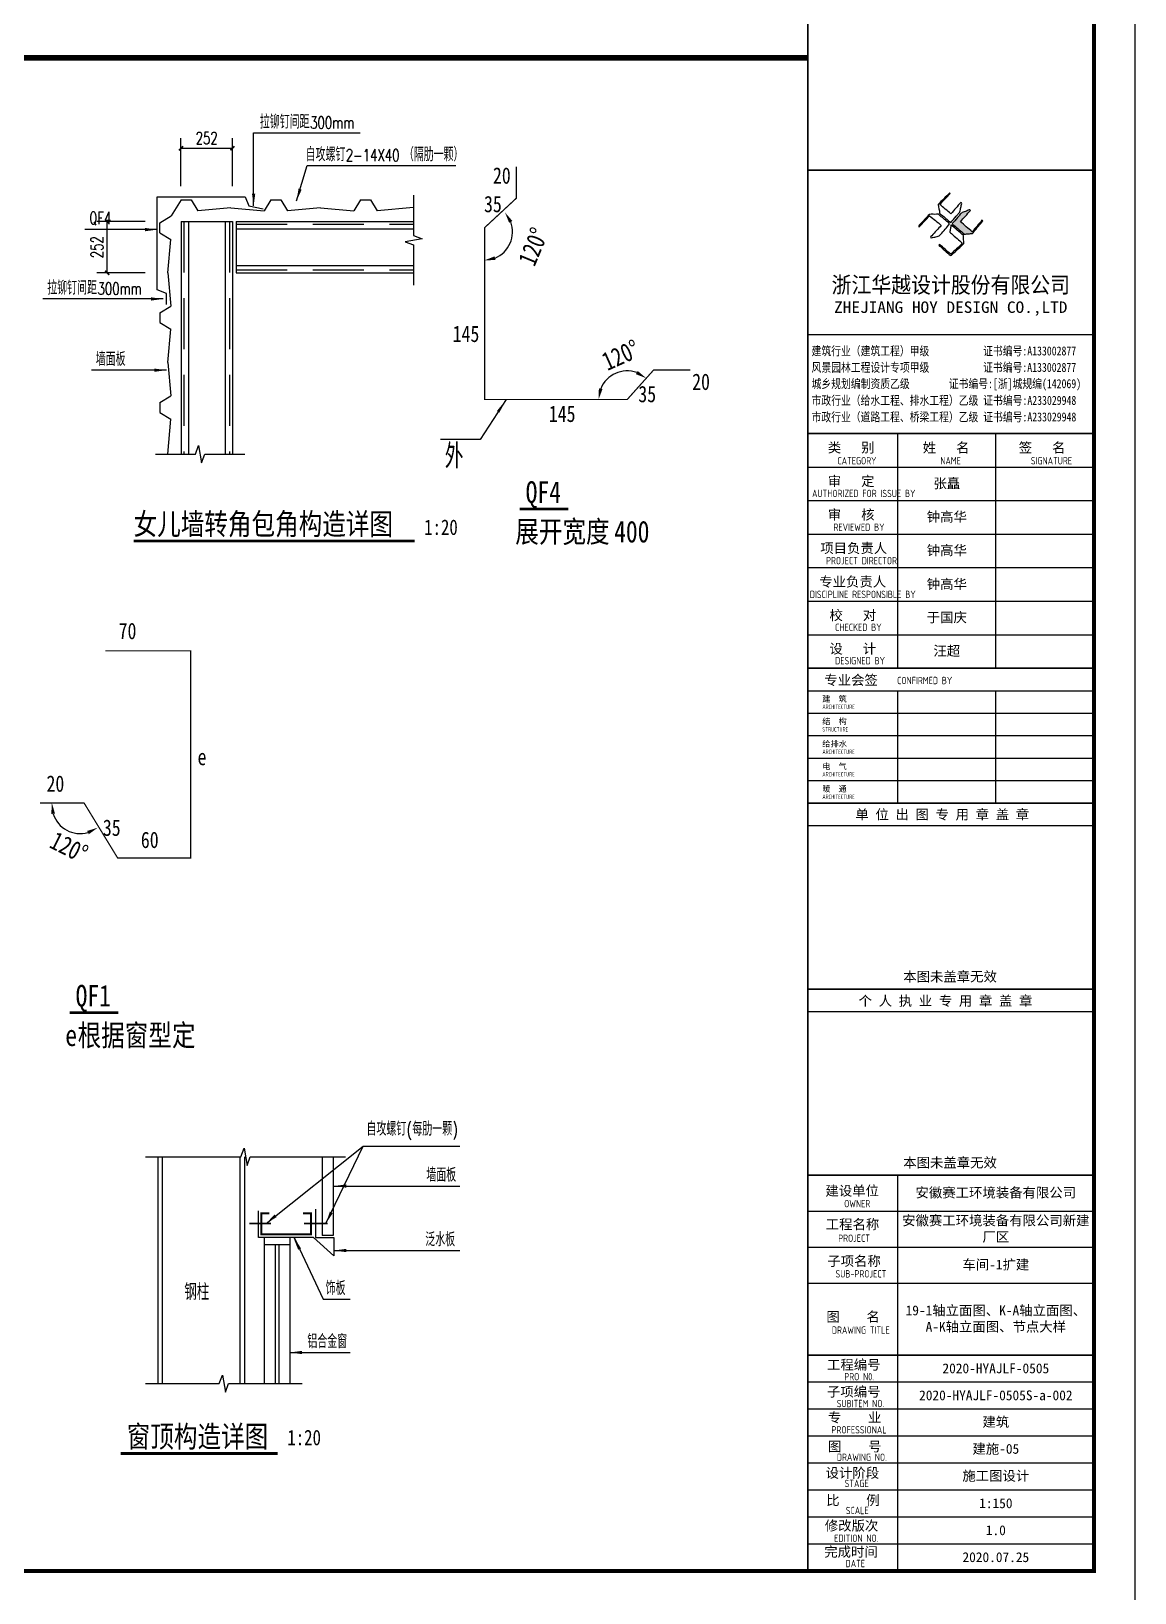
# Model space of a CAD drawing. Extents: x 1900113 to 2270874, y 17288394 to 17931430.
# Drawn here: x 2230367 to 2270874, y 17433420 to 17490709 of the extents above; entities that cross this region are included whole.
import ezdxf
from ezdxf.enums import TextEntityAlignment as Align

# ---------------------------------------------------------------- set-up
doc = ezdxf.new("R2010")
doc.units = 0
doc.header["$LTSCALE"] = 1000
doc.header["$MEASUREMENT"] = 0
doc.linetypes.add('DASH', pattern=[0.35, 0.25, -0.1])
doc.linetypes.add('HIDDEN', pattern=[0.375, 0.25, -0.125])
doc.layers.get('Defpoints').update_dxf_attribs({"color": 250})
for name, color, linetype in [('PUB_DIM', 161, 'Continuous'), ('PUB_TEXT', 7, 'Continuous'), ('PUB_TITLE', 4, 'Continuous'), ('PUB_WALL', 9, 'Continuous'), ('TK', 4, 'Continuous'), ('WINDOW', 140, 'Continuous'), ('图层1', 8, 'Continuous'), ('梁柱', 3, 'Continuous')]:
    doc.layers.add(name, color=color, linetype=linetype)
doc.styles.add('-宋体', font='', dxfattribs={"width": 0.8})
doc.styles.add('_TCH_DIM', font='SIMPLEX', dxfattribs={"bigfont": 'GBCBIG'})
doc.styles.add('_TCH_DIM_T3', font='SIMPLEX', dxfattribs={"width": 0.705882, "bigfont": 'GBCBIG'})
doc.styles.add('HT', font='simhei.ttf', dxfattribs={"width": 0.7})
doc.styles.add('TESD', font='tssdeng.shx', dxfattribs={"width": 0.8, "bigfont": '_hztxt.shx'})
doc.styles.add('TSSD_REIN', font='tssdeng.shx', dxfattribs={"width": 0.7, "bigfont": 'tssdchn.shx'})
doc.styles.add('图签宋体', font='', dxfattribs={"height": 300})
doc.styles.add('图签黑体', font='simhei.ttf', dxfattribs={"height": 550})
doc.styles.add('宋体', font='', dxfattribs={"width": 0.8})
doc.styles.get('-宋体').set_extended_font_data('SimSun')
doc.styles.get('图签宋体').set_extended_font_data('NSimSun')
doc.styles.get('宋体').set_extended_font_data('SimSun')
doc.dimstyles.new('_TCH_ARCH&&20', dxfattribs={"dimtxt": 59.5, "dimasz": 20, "dimexe": 50, "dimexo": 60, "dimgap": 20, "dimtad": 1, "dimdec": 0, "dimzin": 0, "dimdsep": 46, "dimtxsty": '_TCH_DIM_T3', "dimblk": 'ARCHTICK', "dimcen": 0.09, "dimclrt": 7, "dimazin": 2, "dimtfac": 1, "dimtdec": 0, "dimtix": 1, "dimtmove": 2, "dimatfit": 3, "dimfxl": 0, "dimtolj": 1, "dimtzin": 0, "dimarcsym": 0})

# ---------------------------------------------------------------- blocks, each defined once
blk = doc.blocks.new('A$C382E72A3')
at = {"color": 0, "linetype": 'ByBlock'}
blk.add_arc((-4, 263), 389, 339.6904, 67.1147, dxfattribs=at)
for points in [[(142, 597), (152, 646), (0, 652)], [(382, 115), (339, 141), (282, 0)]]:
    blk.add_solid(points, dxfattribs=at)
blk = doc.blocks.new('A$C5D7C7B29')
at = {"layer": 'PUB_DIM', "const_width": 70}
blk.add_lwpolyline([(15045, 949), (16239, 949)], dxfattribs=at)
at = {"layer": 'PUB_TEXT', "const_width": 30}
blk.add_lwpolyline([(15924, 9797), (18010, 9797), (18010, 4733), (16222, 4733), (15403, 6074), (14322, 6074)], dxfattribs=at)
at = {"layer": '图层1', "xscale": 1.799999999943085, "yscale": 1.799999999988357, "zscale": 1.8, "rotation": 218.196763623979}
blk.add_blockref('A$C382E72A3', (15012, 6395), dxfattribs=at)
at = {"color": 0, "linetype": 'ByBlock', "insert": (15033, 4993), "char_height": 450, "attachment_point": 5, "rotation": 333.461, "style": '-宋体'}
blk.add_mtext('\\A1;120°', dxfattribs=at)
at = {"layer": 'PUB_TEXT', "width": 0.8}
for s, height, style, p in [('70', 400, '-宋体', (16247, 10084)), ('e', 400, '-宋体', (18178, 7002)), ('20', 400, '-宋体', (14482, 6350)), ('35', 400, '-宋体', (15861, 5272)), ('60', 400, '-宋体', (16791, 4975)), ('QF1', 528.7, '宋体', (15195, 1099)), ('e', 529, '宋体', (14941, 131)), ('根据窗型定', 528.7, '宋体', (15243, 131))]:
    blk.add_text(s, height=height, dxfattribs=dict(at, style=style)).set_placement(p)
blk = doc.blocks.new('444')
for p, q in [((1866578.7, 18357961.8), (1866578.7, 18357576.5)), ((1866632.7, 18357961.8), (1866632.7, 18357576.5)), ((1866459, 18357521.7), (1866442.1, 18357564.7)), ((1866632.7, 18357576.5), (1866578.7, 18357576.5))]:
    blk.add_line(p, q)
at = {"color": 8, "const_width": 8}
for points in [[(1866327.3, 18357635.9), (1866221.7, 18357635.9)], [(1866604.6, 18357635.9), (1866489.1, 18357635.9)]]:
    blk.add_lwpolyline(points, dxfattribs=at)
at = {"color": 2}
blk.add_lwpolyline([(1866546, 18357705.5), (1866546, 18357567.7), (1866636, 18357567.7), (1866636, 18357477.7), (1866535.2, 18357567.7), (1866266.9, 18357567.7), (1866266.9, 18357697.7)], dxfattribs=at)
at = {"layer": 'PUB_DIM'}
for p, q in [((1866303.3, 18357635.9), (1866779.5, 18358013.2)), ((1866596.5, 18357635.9), (1866779.5, 18358013.2)), ((1866779.5, 18358013.2), (1867251.3, 18358013.2)), ((1866636, 18357818.9), (1866756, 18357818.9)), ((1866756, 18357818.9), (1867251.3, 18357818.9)), ((1866442.1, 18357564.7), (1866582.5, 18357265.2)), ((1866636, 18357503.5), (1866756, 18357503.5)), ((1866756, 18357503.5), (1867251.3, 18357503.5)), ((1866582.5, 18357265.2), (1866714.4, 18357265.2)), ((1866419.5, 18357004.6), (1866597.1, 18357004.6)), ((1866597.1, 18357004.6), (1866714.4, 18357004.6))]:
    blk.add_line(p, q, dxfattribs=at)
for points in [[(1865714.1, 18357961.8), (1866180.9, 18357961.8), (1866196.2, 18358003.8), (1866211, 18357919.8), (1866225.9, 18357961.8), (1866692.7, 18357961.8)], [(1865714.1, 18356852.2), (1866074.3, 18356852.2), (1866089.6, 18356894.2), (1866104.4, 18356810.2), (1866119.3, 18356852.2), (1866479.5, 18356852.2)]]:
    blk.add_lwpolyline(points, dxfattribs=at)
for points in [[(1866636, 18357818.9, 0, 16, 0), (1866696, 18357818.9, 0, 0, 0)], [(1866303.3, 18357635.9, 0, 16, 0), (1866350.4, 18357673.1, 0, 0, 0)], [(1866596.5, 18357635.9, 0, 16, 0), (1866622.7, 18357689.9, 0, 0, 0)], [(1866442.1, 18357564.7, 0, 16, 0), (1866467.6, 18357510.4, 0, 0, 0)], [(1866636, 18357503.5, 0, 16, 0), (1866696, 18357503.5, 0, 0, 0)], [(1866419.5, 18357004.6, 0, 16, 0), (1866479.5, 18357004.6, 0, 0, 0)]]:
    blk.add_lwpolyline(points, format="xyseb", dxfattribs=at)
at = {"layer": 'PUB_DIM', "const_width": 14}
blk.add_lwpolyline([(1865592.1, 18356510.9), (1866361.1, 18356510.9)], dxfattribs=at)
at = {"layer": 'WINDOW'}
for p, q in [((1866293.5, 18357567.7), (1866293.5, 18356852.2)), ((1866419.5, 18357567.7), (1866419.5, 18356852.2)), ((1866419.5, 18357531.7), (1866293.5, 18357531.7)), ((1866347.5, 18357531.7), (1866347.5, 18356852.2)), ((1866365.5, 18357531.7), (1866365.5, 18356852.2))]:
    blk.add_line(p, q, dxfattribs=at)
at = {"layer": 'WINDOW', "const_width": 10}
blk.add_lwpolyline([(1866484.2, 18357685.5), (1866523.5, 18357685.5), (1866523.5, 18357583.3), (1866280.1, 18357583.3), (1866280.1, 18357685.5), (1866319.4, 18357685.5)], dxfattribs=at)
at = {"layer": '梁柱'}
for p, q in [((1865774.1, 18357961.8), (1865774.1, 18356852.2)), ((1865795.7, 18357961.8), (1865795.7, 18356852.2)), ((1866175.7, 18357961.8), (1866175.7, 18356852.2)), ((1866197.3, 18357961.8), (1866197.3, 18356852.2))]:
    blk.add_line(p, q, dxfattribs=at)
at = {"layer": 'PUB_TEXT', "style": '_TCH_DIM'}
for s, p in [('自攻螺钉', (1866795.1, 18358065.4)), ('每肋一颗', (1867019.7, 18358065.4)), ('墙面板', (1867088.1, 18357839.9)), ('泛水板', (1867082.9, 18357524.5)), ('饰板', (1866595.1, 18357286.2)), ('铝合金窗', (1866505.7, 18357025.6))]:
    blk.add_text(s, height=67.52, dxfattribs=at).set_placement(p)
at = {"layer": 'PUB_TEXT'}
for s, height, style, width, p in [('(', 59.5, '_TCH_DIM', 0.705882, (1866991.7, 18358065.4)), (')', 59.5, '_TCH_DIM', 0.705882, (1867216.3, 18358065.4)), ('钢柱', 80, 'TESD', 0.8, (1865903.8, 18357260.9)), ('窗顶构造详图', 105.74, '宋体', 0.8, (1865621.7, 18356540.9)), ('1:20', 75.53, '宋体', 0.8, (1866407.8, 18356550.9))]:
    blk.add_text(s, height=height, dxfattribs=dict(at, style=style, width=width)).set_placement(p)
blk = doc.blocks.new('_ARROW')
blk.add_solid([(0, 0), (-1, 0.1), (-1, -0.1)])
blk = doc.blocks.new('_ArchTick')
at = {"color": 0, "linetype": 'ByBlock', "const_width": 0.4}
blk.add_lwpolyline([(-0.5, -0.5), (0.5, 0.5)], dxfattribs=at)
blk = doc.blocks.new('*D634')
at = {"layer": 'Defpoints', "color": 0}
for p in [(1959364.5, 18606336.6), (1959610, 18606336.6), (1959610, 18606084.6)]:
    blk.add_point(p, dxfattribs=at)
at = {"layer": 'PUB_DIM', "color": 0, "lineweight": -2}
for p, q in [((1959550, 18606336.6), (1959314.5, 18606336.6)), ((1959364.5, 18606084.6), (1959364.5, 18606336.6)), ((1959550, 18606084.6), (1959314.5, 18606084.6))]:
    blk.add_line(p, q, dxfattribs=at)
at = {"layer": 'PUB_DIM', "color": 0, "lineweight": -2, "xscale": 20, "yscale": 20, "zscale": 20}
for p, rotation in [((1959364.5, 18606336.6), 90), ((1959364.5, 18606084.6), 270)]:
    blk.add_blockref('_ArchTick', p, dxfattribs=dict(at, rotation=rotation))
at = {"layer": 'PUB_DIM', "color": 7, "insert": (1959314.8, 18606210.6), "char_height": 59.5, "attachment_point": 5, "rotation": 90, "style": '_TCH_DIM_T3'}
blk.add_mtext('\\A1;252', dxfattribs=at)
blk = doc.blocks.new('*D635')
at = {"layer": 'Defpoints', "color": 0}
for p in [(1959977.8, 18606694.3), (1959725.8, 18606448.8), (1959977.8, 18606448.8)]:
    blk.add_point(p, dxfattribs=at)
at = {"layer": 'PUB_DIM', "color": 0, "lineweight": -2}
for p, q in [((1959725.8, 18606508.8), (1959725.8, 18606744.3)), ((1959977.8, 18606508.8), (1959977.8, 18606744.3)), ((1959725.8, 18606694.3), (1959977.8, 18606694.3))]:
    blk.add_line(p, q, dxfattribs=at)
at = {"layer": 'PUB_DIM', "color": 0, "lineweight": -2, "xscale": 20, "yscale": 20, "zscale": 20, "rotation": 180}
blk.add_blockref('_ArchTick', (1959725.8, 18606694.3), dxfattribs=at)
at = {"layer": 'PUB_DIM', "color": 0, "lineweight": -2, "xscale": 20, "yscale": 20, "zscale": 20}
blk.add_blockref('_ArchTick', (1959977.8, 18606694.3), dxfattribs=at)
at = {"layer": 'PUB_DIM', "color": 7, "insert": (1959851.8, 18606744), "char_height": 59.5, "attachment_point": 5, "style": '_TCH_DIM_T3'}
blk.add_mtext('\\A1;252', dxfattribs=at)
blk = doc.blocks.new('A$C053D6479')
at = {"layer": 'PUB_TITLE'}
h = blk.add_hatch(color=256, dxfattribs=at)
h.dxf.hatch_style = 1
edge = h.paths.add_edge_path()
edge.add_spline(control_points=[(1026, 827), (1105, 920), (1188, 1008), (1266, 1102)], knot_values=[13, 13, 13, 13, 14, 14, 14, 14], degree=3, periodic=0)
edge.add_spline(control_points=[(1266, 1102), (1258, 1111), (1249, 1119), (1239, 1116)], knot_values=[12, 12, 12, 12, 13, 13, 13, 13], degree=3, periodic=0)
edge.add_spline(control_points=[(1239, 1116), (1210, 1107), (1179, 1092), (1144, 1077)], knot_values=[11, 11, 11, 11, 12, 12, 12, 12], degree=3, periodic=0)
edge.add_spline(control_points=[(1144, 1077), (1109, 1063), (1069, 1053), (1047, 1038)], knot_values=[10, 10, 10, 10, 11, 11, 11, 11], degree=3, periodic=0)
edge.add_spline(control_points=[(1047, 1038), (1028, 1026), (1007, 992), (991, 972)], knot_values=[9, 9, 9, 9, 10, 10, 10, 10], degree=3, periodic=0)
edge.add_spline(control_points=[(991, 972), (942, 913), (899, 868), (849, 810)], knot_values=[8, 8, 8, 8, 9, 9, 9, 9], degree=3, periodic=0)
edge.add_spline(control_points=[(849, 810), (842, 801), (822, 776), (822, 775)], knot_values=[7, 7, 7, 7, 8, 8, 8, 8], degree=3, periodic=0)
edge.add_spline(control_points=[(822, 775), (823, 771), (848, 752), (859, 744)], knot_values=[6, 6, 6, 6, 7, 7, 7, 7], degree=3, periodic=0)
edge.add_spline(control_points=[(859, 744), (949, 670), (1035, 592), (1122, 521)], knot_values=[5, 5, 5, 5, 6, 6, 6, 6], degree=3, periodic=0)
edge.add_spline(control_points=[(1122, 521), (1153, 527), (1185, 530), (1217, 533)], knot_values=[4, 4, 4, 4, 5, 5, 5, 5], degree=3, periodic=0)
edge.add_spline(control_points=[(1217, 533), (1246, 535), (1293, 532), (1316, 542)], knot_values=[3, 3, 3, 3, 4, 4, 4, 4], degree=3, periodic=0)
edge.add_spline(control_points=[(1316, 542), (1327, 547), (1338, 565), (1349, 579)], knot_values=[2, 2, 2, 2, 3, 3, 3, 3], degree=3, periodic=0)
edge.add_spline(control_points=[(1349, 579), (1423, 670), (1507, 759), (1572, 848)], knot_values=[1, 1, 1, 1, 2, 2, 2, 2], degree=3, periodic=0)
edge.add_spline(control_points=[(1572, 848), (1564, 852), (1561, 861), (1551, 862)], knot_values=[0, 0, 0, 0, 1, 1, 1, 1], degree=3, periodic=0)
edge.add_spline(control_points=[(1551, 862), (1469, 769), (1393, 671), (1310, 579)], knot_values=[15, 15, 15, 15, 16, 16, 16, 16], degree=3, periodic=0)
edge.add_spline(control_points=[(1310, 579), (1216, 662), (1118, 742), (1026, 827)], knot_values=[14, 14, 14, 14, 15, 15, 15, 15], degree=3, periodic=0)
at = {"layer": 'TK'}
for points, knots in [([(1031, 1298), (1066, 1286), (1054, 1262), (1045, 1224), (1036, 1188), (1031, 1158), (1024, 1121), (1020, 1104), (1017, 1085), (1012, 1071), (1004, 1052), (976, 1026), (956, 1003), (906, 946), (866, 899), (814, 839), (806, 829), (789, 806), (787, 806), (777, 804), (728, 856), (719, 864), (651, 922), (580, 978), (514, 1036), (509, 1106), (488, 1176), (479, 1247), (570, 1343), (663, 1436), (758, 1526), (764, 1523), (768, 1518), (774, 1515), (693, 1422), (599, 1343), (520, 1249), (607, 1171), (698, 1096), (789, 1021), (874, 1109), (950, 1206), (1031, 1298)], [0, 0, 0, 0, 1, 1, 1, 2, 2, 2, 3, 3, 3, 4, 4, 4, 5, 5, 5, 6, 6, 6, 7, 7, 7, 8, 8, 8, 9, 9, 9, 10, 10, 10, 11, 11, 11, 12, 12, 12, 13, 13, 13, 14, 14, 14, 14]), ([(555, 949), (624, 891), (699, 833), (760, 773), (689, 691), (614, 604), (539, 517), (529, 505), (516, 487), (506, 482), (492, 475), (469, 472), (452, 467), (416, 456), (383, 448), (342, 438), (323, 433), (297, 422), (293, 440), (291, 452), (313, 470), (322, 480), (400, 566), (477, 652), (553, 736), (460, 815), (366, 894), (270, 970), (183, 883), (101, 791), (16, 703), (-18, 714), (9, 735), (28, 755), (103, 838), (192, 930), (266, 1005), (319, 1009), (387, 1005), (442, 1007), (456, 1008), (472, 1011), (485, 1007), (507, 1000), (534, 967), (555, 949)], [0, 0, 0, 0, 1, 1, 1, 2, 2, 2, 3, 3, 3, 4, 4, 4, 5, 5, 5, 6, 6, 6, 7, 7, 7, 8, 8, 8, 9, 9, 9, 10, 10, 10, 11, 11, 11, 12, 12, 12, 13, 13, 13, 14, 14, 14, 15, 15, 15, 15]), ([(1551, 862), (1561, 861), (1564, 852), (1572, 848), (1507, 759), (1423, 670), (1349, 579), (1338, 565), (1327, 547), (1316, 542), (1293, 532), (1246, 535), (1217, 533), (1185, 530), (1153, 527), (1122, 521), (1035, 592), (949, 670), (859, 744), (848, 752), (823, 771), (822, 775), (822, 776), (842, 801), (849, 810), (899, 868), (942, 913), (991, 972), (1007, 992), (1028, 1026), (1047, 1038), (1069, 1053), (1109, 1063), (1144, 1077), (1179, 1092), (1210, 1107), (1239, 1116), (1249, 1119), (1258, 1111), (1266, 1102), (1188, 1008), (1105, 920), (1026, 827), (1118, 742), (1216, 662), (1310, 579), (1393, 671), (1469, 769), (1551, 862)], [0, 0, 0, 0, 1, 1, 1, 2, 2, 2, 3, 3, 3, 4, 4, 4, 5, 5, 5, 6, 6, 6, 7, 7, 7, 8, 8, 8, 9, 9, 9, 10, 10, 10, 11, 11, 11, 12, 12, 12, 13, 13, 13, 14, 14, 14, 15, 15, 15, 16, 16, 16, 16]), ([(1097, 490), (1100, 425), (1106, 361), (1107, 294), (1018, 207), (925, 121), (830, 33), (818, 21), (800, 0), (787, 0), (768, -1), (725, 49), (712, 60), (662, 103), (616, 143), (568, 186), (545, 207), (518, 224), (499, 250), (501, 259), (511, 261), (516, 267), (609, 192), (696, 111), (785, 33), (883, 118), (977, 208), (1070, 298), (992, 373), (892, 456), (803, 534), (791, 544), (768, 561), (766, 569), (761, 588), (776, 634), (780, 655), (785, 690), (788, 721), (795, 746), (897, 661), (998, 576), (1097, 490)], [0, 0, 0, 0, 1, 1, 1, 2, 2, 2, 3, 3, 3, 4, 4, 4, 5, 5, 5, 6, 6, 6, 7, 7, 7, 8, 8, 8, 9, 9, 9, 10, 10, 10, 11, 11, 11, 12, 12, 12, 13, 13, 13, 14, 14, 14, 14])]:
    blk.add_open_spline(points, degree=3, knots=knots, dxfattribs=at)
blk = doc.blocks.new('GeYuanFrame_10587063', base_point=(20.09, 4.53))
at = {"layer": 'PUB_TITLE'}
for points in [[(1013.09, 235.33), (1013.09, 292.73)], [(1037.09, 235.33), (1037.09, 292.73)], [(1013.09, 202.33), (1013.09, 229.83)], [(1037.09, 202.33), (1037.09, 229.83)], [(1013.09, 14.53), (1013.09, 111.33)]]:
    blk.add_lwpolyline(points, dxfattribs=at)
at = {"layer": 'TK'}
for p, q in [((991.09, 316.93), (1061.09, 316.93)), ((991.09, 284.53), (1061.09, 284.53)), ((991.09, 276.33), (1061.09, 276.33)), ((991.09, 268.13), (1061.09, 268.13)), ((991.09, 259.93), (1061.09, 259.93)), ((991.09, 251.73), (1061.09, 251.73)), ((991.09, 243.53), (1061.09, 243.53)), ((991.09, 235.33), (1061.09, 235.33)), ((991.09, 235.33), (1061.09, 235.33)), ((991.09, 102.53), (1061.09, 102.53)), ((991.09, 93.73), (1061.09, 93.73)), ((991.09, 84.93), (1013.09, 84.93)), ((991.09, 84.93), (1061.09, 84.93)), ((991.09, 67.37), (1061.09, 67.37)), ((991.09, 67.33), (1061.09, 67.33)), ((991.09, 60.77), (1061.09, 60.77)), ((991.09, 54.17), (1061.09, 54.17)), ((991.09, 47.57), (1061.09, 47.57)), ((991.09, 40.97), (1061.09, 40.97)), ((991.09, 34.37), (1061.09, 34.37)), ((991.09, 27.77), (1061.09, 27.77)), ((991.09, 21.17), (1061.09, 21.17)), ((991.09, 14.53), (1061.09, 14.53))]:
    blk.add_line(p, q, dxfattribs=at)
blk.add_lwpolyline([(20.09, 4.53), (20.09, 598.53), (1071.09, 598.53), (1071.09, 4.53)], close=True, dxfattribs=at)
at = {"layer": 'TK', "const_width": 1}
blk.add_lwpolyline([(45.09, 588.53), (1061.09, 588.53), (1061.09, 14.53), (45.09, 14.53)], close=True, dxfattribs=at)
at = {"layer": 'TK'}
for points, const_width in [([(991.09, 588.53), (991.09, 14.53)], 0.4), ([(991.09, 357.14), (1061.09, 357.14)], 0.35), ([(991.09, 292.73), (1061.09, 292.73)], 0.35), ([(991.09, 292.73), (1061.09, 292.73)], 0.35), ([(991.09, 235.33), (1061.09, 235.33)], 0.35), ([(991.09, 202.33), (1061.09, 202.33)], 0.35), ([(991.09, 156.83), (1061.09, 156.83)], 0.35), ([(991.09, 111.33), (1061.09, 111.33)], 0.35), ([(991.09, 67.37), (1061.09, 67.37)], 0.35)]:
    blk.add_lwpolyline(points, dxfattribs=dict(at, const_width=const_width))
for points in [[(991.09, 292.73), (1061.09, 292.73)], [(991.09, 235.33), (1061.09, 235.33)], [(991.09, 229.83), (1061.09, 229.83)], [(991.09, 224.33), (1061.09, 224.33)], [(991.09, 218.83), (1061.09, 218.83)], [(991.09, 213.33), (1061.09, 213.33)], [(991.09, 207.83), (1061.09, 207.83)], [(991.09, 202.33), (1061.09, 202.33)], [(991.09, 196.83), (1061.09, 196.83)], [(991.09, 151.33), (1061.09, 151.33)]]:
    blk.add_lwpolyline(points, dxfattribs=at)
at = {"layer": 'PUB_TITLE', "xscale": 0.01000000000021828, "yscale": 0.01000000000021828, "zscale": 0.01}
blk.add_blockref('A$C053D6479', (1018.19, 336.27), dxfattribs=at)
at = {"layer": 'TK'}
for s, height, style, width, p in [('浙江华越设计股份有限公司', 3.96, 'HT', 0.9, (1026.07, 329.16)), ('ZHEJIANG HOY DESIGN CO.,LTD', 2.8, '图签黑体', 1.11, (1026.06, 323.29))]:
    blk.add_text(s, height=height, dxfattribs=dict(at, style=style, width=width)).set_placement(p, align=Align.MIDDLE)
for s, height, style, width, p in [('建筑行业（建筑工程）甲级           证书编号:A133002877', 2.2, '-宋体', 0.8, (992, 311.83)), ('风景园林工程设计专项甲级           证书编号:A133002877', 2.2, '-宋体', 0.8, (992, 307.81)), ('城乡规划编制资质乙级        证书编号:[浙]城规编(142069)', 2.2, '-宋体', 0.8, (992, 303.82)), ('市政行业（给水工程、排水工程）乙级 证书编号:A233029948', 2.2, '-宋体', 0.8, (992, 299.74)), ('市政行业（道路工程、桥梁工程）乙级 证书编号:A233029948', 2.2, '-宋体', 0.8, (992, 295.69)), ('CATEGORY', 1.8, 'TSSD_REIN', 0.7, (998.32, 285.17)), ('NAME', 1.8, 'TSSD_REIN', 0.7, (1023.51, 285.17)), ('SIGNATURE', 1.8, 'TSSD_REIN', 0.7, (1045.66, 285.17)), ('AUTHORIZED FOR ISSUE BY', 1.8, 'TSSD_REIN', 0.7, (992.12, 277.17)), ('REVIEWED BY', 1.8, 'TSSD_REIN', 0.7, (997.36, 268.91)), ('PROJECT DIRECTOR', 1.8, 'TSSD_REIN', 0.7, (995.55, 260.74)), ('DISCIPLINE RESPONSIBLE BY', 1.8, 'TSSD_REIN', 0.7, (991.57, 252.48)), ('CHECKED BY', 1.8, 'TSSD_REIN', 0.7, (997.75, 244.44)), ('DESIGNED BY', 1.8, 'TSSD_REIN', 0.7, (997.76, 236.27)), ('CONFIRMED BY', 1.8, 'TSSD_REIN', 0.7, (1012.94, 231.42)), ('ARCHITECTURE', 1.08, 'TSSD_REIN', 0.7, (994.65, 225.34)), ('STRUCTURE', 1.08, 'TSSD_REIN', 0.7, (994.65, 219.84)), ('ARCHITECTURE', 1.08, 'TSSD_REIN', 0.7, (994.65, 214.34)), ('ARCHITECTURE', 1.08, 'TSSD_REIN', 0.7, (994.65, 208.84)), ('ARCHITECTURE', 1.08, 'TSSD_REIN', 0.7, (994.65, 203.34)), ('OWNER', 1.8, 'TSSD_REIN', 0.7, (999.98, 103.48)), ('PROJECT', 1.8, 'TSSD_REIN', 0.7, (998.52, 95.02)), ('SUB-PROJECT', 1.8, 'TSSD_REIN', 0.7, (997.86, 86.3)), ('DRAWING TITLE', 1.8, 'TSSD_REIN', 0.7, (996.97, 72.53)), ('PRO N0.', 1.8, 'TSSD_REIN', 0.7, (1000.01, 61.15)), ('SUBITEM NO.', 1.8, 'TSSD_REIN', 0.7, (998.15, 54.58)), ('PROFESSIONAL', 1.8, 'TSSD_REIN', 0.8, (996.88, 48.15)), ('DRAWING NO.', 1.8, 'TSSD_REIN', 0.7, (998.19, 41.45)), ('STAGE', 1.8, 'TSSD_REIN', 0.7, (1000.09, 35.03)), ('SCALE', 1.8, 'TSSD_REIN', 0.7, (1000.38, 28.42)), ('EDITION NO.', 1.8, 'TSSD_REIN', 0.8, (997.53, 21.64)), ('DATE', 1.8, 'TSSD_REIN', 0.7, (1000.33, 15.45))]:
    blk.add_text(s, height=height, dxfattribs=dict(at, style=style, width=width)).set_placement(p)
at = {"layer": 'TK', "style": '图签宋体'}
for s, height, p in [('类   别', 2.4, (995.97, 288.09)), ('姓   名', 2.4, (1019.2, 288.09)), ('签   名', 2.4, (1042.68, 288.09)), ('审   定', 2.4, (995.97, 279.89)), ('审   核', 2.4, (995.97, 271.69)), ('项目负责人', 2.4, (994.13, 263.49)), ('专业负责人', 2.4, (993.89, 255.29)), ('校   对', 2.4, (996.38, 247.09)), ('设   计', 2.4, (996.36, 238.89)), ('专业会签', 2.4, (995.12, 231.24)), ('建  筑', 1.44, (994.61, 227.11)), ('结  构', 1.44, (994.61, 221.61)), ('给排水', 1.44, (994.61, 216.11)), ('电  气', 1.44, (994.61, 210.61)), ('暖  通', 1.44, (994.61, 205.11)), ('单 位 出 图 专 用 章 盖 章', 2.4, (1002.72, 198.35)), ('本图未盖章无效', 2.4, (1014.43, 158.7)), ('个 人 执 业 专 用 章 盖 章', 2.4, (1003.52, 152.77)), ('本图未盖章无效', 2.4, (1014.43, 113.2)), ('建设单位', 2.4, (995.39, 106.33)), ('工程名称', 2.4, (995.47, 98.12)), ('子项名称', 2.4, (995.85, 89.14)), ('图    名', 2.4, (995.63, 75.5)), ('工程编号', 2.4, (995.77, 63.77)), ('子项编号', 2.4, (995.77, 57.19)), ('专    业', 2.4, (996.01, 50.88)), ('图    号', 2.4, (996.02, 43.77)), ('设计阶段', 2.4, (995.45, 37.32)), ('比    例', 2.4, (995.59, 30.63)), ('修改版次', 2.4, (995.24, 24.41)), ('完成时间', 2.4, (995.11, 18.02))]:
    blk.add_text(s, height=height, dxfattribs=at).set_placement(p)
at = {"layer": 'TK', "char_height": 2.4, "attachment_point": 5, "style": '图签宋体'}
for s, insert, width in [('张矗', (1025.09, 280.4), 24), ('钟高华', (1025.09, 272.23), 24), ('钟高华', (1025.09, 264.03), 24), ('钟高华', (1025.09, 255.76), 24), ('于国庆', (1025.09, 247.63), 24), ('汪超', (1025.09, 239.43), 24), ('安徽赛工环境装备有限公司', (1037.09, 106.93), 48), ('安徽赛工环境装备有限公司新建厂区', (1037.09, 98.13), 48), ('车间-1扩建', (1037.09, 89.33), 48), ('19-1轴立面图、K-A轴立面图、A-K轴立面图、节点大样', (1037.09, 76.13), 48), ('2020-HYAJLF-0505', (1037.09, 64.07), 48), ('2020-HYAJLF-0505S-a-002', (1037.09, 57.47), 48), ('建筑', (1037.09, 50.87), 48), ('建施-05', (1037.09, 44.27), 48), ('施工图设计', (1037.09, 37.67), 48), ('1:150', (1037.09, 31.07), 48), ('1.0', (1037.09, 24.47), 48), ('2020.07.25', (1037.09, 17.88), 48)]:
    blk.add_mtext(s, dxfattribs=dict(at, insert=insert, width=width))
blk = doc.blocks.new('4A')
at = {"color": 3}
for p, q in [((1959726.3, 18606442.4), (1959678.4, 18606363.1)), ((1959726.3, 18606442.4), (1959775, 18606442.4)), ((1959775, 18606442.4), (1959807.6, 18606388.4)), ((1960165.5, 18606442.4), (1960132.9, 18606388.4)), ((1960165.5, 18606442.4), (1960214.2, 18606442.4)), ((1960214.2, 18606442.4), (1960246.8, 18606388.4)), ((1960604.7, 18606442.4), (1960572.1, 18606388.4)), ((1960604.7, 18606442.4), (1960653.4, 18606442.4)), ((1960653.4, 18606442.4), (1960686, 18606388.4)), ((1959622.2, 18606329.1), (1959678.4, 18606363.1)), ((1959970.2, 18606402.8), (1959807.6, 18606388.4)), ((1959970.2, 18606402.8), (1960132.9, 18606388.4)), ((1960409.4, 18606402.8), (1960246.8, 18606388.4)), ((1960409.4, 18606402.8), (1960572.1, 18606388.4)), ((1960864.6, 18606404.2), (1960686, 18606388.4)), ((1959622.2, 18606280.5), (1959622.2, 18606329.1)), ((1959622.2, 18606280.5), (1959676.2, 18606247.8)), ((1959726, 18606336.6), (1959978, 18606336.6)), ((1959726, 18606336.6), (1959726, 18605198.1)), ((1959762, 18606336.6), (1959762, 18605198.1)), ((1959942, 18606336.6), (1959942, 18605198.1)), ((1959978, 18606336.6), (1959978, 18605198.1)), ((1959996, 18606336.6), (1959996, 18606084.6)), ((1959996, 18606336.6), (1960864.6, 18606336.6)), ((1959996, 18606300.6), (1960864.6, 18606300.6)), ((1959661.8, 18606085.2), (1959676.2, 18606247.8)), ((1959996, 18606120.6), (1960864.6, 18606120.6)), ((1959661.8, 18606085.2), (1959676.2, 18605922.6)), ((1959996, 18606084.6), (1960864.6, 18606084.6)), ((1959622.2, 18605889.9), (1959676.2, 18605922.6)), ((1959622.2, 18605889.9), (1959622.2, 18605841.3)), ((1959622.2, 18605841.3), (1959676.2, 18605808.6)), ((1959661.8, 18605646), (1959676.2, 18605808.6)), ((1959661.8, 18605646), (1959676.2, 18605483.4)), ((1959622.2, 18605450.7), (1959676.2, 18605483.4)), ((1959622.2, 18605450.7), (1959622.2, 18605402.1)), ((1959622.2, 18605402.1), (1959676.2, 18605369.4)), ((1959661, 18605198.1), (1959676.2, 18605369.4))]:
    blk.add_line(p, q, dxfattribs=at)
at = {"color": 4, "linetype": 'HIDDEN'}
for p, q in [((1959740.4, 18606336.6), (1959740.4, 18605198.1)), ((1959963.6, 18606336.6), (1959963.6, 18605198.1)), ((1959996, 18606322.2), (1960864.6, 18606322.2)), ((1959996, 18606099), (1960864.6, 18606099))]:
    blk.add_line(p, q, dxfattribs=at)
at = {"color": 2}
blk.add_lwpolyline([(1959654.3, 18605930.7), (1959654.3, 18605983.6), (1959610, 18606002), (1959610, 18606456.9), (1960039.5, 18606456.9), (1960057.8, 18606412.5), (1960127.5, 18606398.5)], dxfattribs=at)
at = {"color": 0, "linetype": 'ByBlock'}
for centre, start, end in [((1961208.4, 18606285.6), 292.8853, 20.30957), ((1961909.5, 18605465.1), 70.33966, 157.76394)]:
    blk.add_arc(centre, 140, start, end, dxfattribs=at)
for points in [[(1961347.4, 18606338.9), (1961332, 18606329.5), (1961311.6, 18606380.3)], [(1961261, 18606165.4), (1961264.7, 18606147.8), (1961210, 18606145.6)], [(1961952, 18605589.3), (1961961.2, 18605604.7), (1962003, 18605569.4)], [(1961771.1, 18605519.9), (1961788.7, 18605516.4), (1961769.5, 18605465.1)]]:
    blk.add_solid(points, dxfattribs=at)
at = {"layer": 'Defpoints', "color": 0, "linetype": 'ByBlock'}
for p in [(1961306.8, 18606185.9), (1961904.4, 18605605.1), (1962038.6, 18605609.1), (1961211.6, 18605465.1), (1961909.5, 18605465.1), (1961909.5, 18605465.1)]:
    blk.add_point(p, dxfattribs=at)
at = {"layer": 'PUB_DIM'}
for p, q in [((1960081.4, 18606412.2), (1960081.4, 18606769.2)), ((1960081.4, 18606769.2), (1960602.9, 18606769.2)), ((1960291.5, 18606436.5), (1960343.5, 18606609.7)), ((1960343.5, 18606609.7), (1961070.3, 18606609.7)), ((1959295.6, 18606296.4), (1959256.1, 18606296.4)), ((1959610, 18606296.4), (1959295.6, 18606296.4)), ((1959380, 18605957.1), (1959050.5, 18605957.1)), ((1959638.7, 18605957.1), (1959380, 18605957.1)), ((1959497.2, 18605608.7), (1959287.7, 18605608.7)), ((1959655, 18605608.7), (1959497.2, 18605608.7))]:
    blk.add_line(p, q, dxfattribs=at)
for points in [[(1960291.5, 18606436.5, 0, 16, 0), (1960308.7, 18606494, 0, 0, 0)], [(1960081.4, 18606412.2, 0, 16, 0), (1960081.4, 18606472.2, 0, 0, 0)], [(1959610, 18606296.4, 0, 16, 0), (1959550, 18606296.4, 0, 0, 0)], [(1959638.7, 18605957.1, 0, 16, 0), (1959578.7, 18605957.1, 0, 0, 0)], [(1959655, 18605608.7, 0, 16, 0), (1959595, 18605608.7, 0, 0, 0)]]:
    blk.add_lwpolyline(points, format="xyseb", dxfattribs=at)
for points in [[(1960864.6, 18606464.2), (1960864.6, 18606266.9), (1960906.6, 18606251.6), (1960822.6, 18606236.8), (1960864.6, 18606221.9), (1960864.6, 18606024.6)], [(1961317.4, 18605465.1), (1961189.8, 18605270.1), (1960996.3, 18605270.1)], [(1959601, 18605198.1), (1959797, 18605198.1), (1959812.3, 18605240.1), (1959827.1, 18605156.1), (1959842, 18605198.1), (1960038, 18605198.1)]]:
    blk.add_lwpolyline(points, dxfattribs=at)
at = {"layer": 'PUB_DIM', "const_width": 14}
for points in [[(1961382.7, 18604929.7), (1961621.5, 18604929.7)], [(1959494.2, 18604773.4), (1960869.5, 18604773.4)]]:
    blk.add_lwpolyline(points, dxfattribs=at)
at = {"layer": 'PUB_TEXT', "const_width": 6}
blk.add_lwpolyline([(1962218, 18605609.1), (1962038.6, 18605609.1), (1961909.5, 18605465.1), (1961211.6, 18605465.1), (1961211.6, 18606305.6), (1961366.7, 18606449.5), (1961366.7, 18606604.5)], dxfattribs=at)
at = {"layer": 'PUB_DIM', "xscale": -72.00000184469263, "yscale": 72.00000184468618, "zscale": 72.00000184468614, "rotation": 236.802416296985}
blk.add_blockref('_ARROW', (1961317.4, 18605465.1), dxfattribs=at)
at = {"color": 0, "linetype": 'ByBlock', "char_height": 90, "attachment_point": 5, "style": '-宋体'}
for insert, rotation in [((1961450.1, 18606212.9), 67.38791), ((1961877.9, 18605682.3), 24.20755)]:
    blk.add_mtext('\\A1;120°', dxfattribs=dict(at, insert=insert, rotation=rotation))
at = {"layer": 'PUB_TEXT', "style": '_TCH_DIM'}
for s, p in [('拉铆钉间距', (1960112.1, 18606790.2)), ('自攻螺钉', (1960336, 18606630.7)), ('（隔肋一颗）', (1960816.6, 18606630.7)), ('拉铆钉间距', (1959071.5, 18605978.1)), ('墙面板', (1959308.7, 18605629.7))]:
    blk.add_text(s, height=67.52, dxfattribs=at).set_placement(p)
at = {"layer": 'PUB_TEXT'}
for s, height, style, width, p in [('300mm', 59.5, '_TCH_DIM', 0.705882, (1960357.9, 18606790.2)), ('2-14X40', 59.5, '_TCH_DIM', 0.705882, (1960532.6, 18606630.7)), ('20', 80, '-宋体', 0.8, (1961252.6, 18606520.9)), ('35', 80, '-宋体', 0.8, (1961208.9, 18606381.4)), ('QF4', 59.5, '_TCH_DIM', 0.705882, (1959277.1, 18606323.1)), ('300mm', 59.5, '_TCH_DIM', 0.705882, (1959317.3, 18605978.1)), ('145', 80, '-宋体', 0.8, (1961055.4, 18605746.6)), ('20', 80, '-宋体', 0.8, (1962227.6, 18605512.1)), ('35', 80, '-宋体', 0.8, (1961964.1, 18605452)), ('145', 80, '-宋体', 0.8, (1961526.2, 18605355.5)), ('外', 120, 'TESD', 0.8, (1961016.9, 18605128.6)), ('QF4', 105.74, '宋体', 0.8, (1961412.7, 18604959.7)), ('女儿墙转角包角构造详图', 105.738, '宋体', 0.8, (1959494.2, 18604803.4)), ('1:20', 75.53, '宋体', 0.8, (1960916.1, 18604802.8)), ('展开宽度', 105.74, '宋体', 0.8, (1961361.9, 18604766.1)), ('400', 105.74, '宋体', 0.8, (1961845.8, 18604766.1))]:
    blk.add_text(s, height=height, dxfattribs=dict(at, style=style, width=width)).set_placement(p)
at = {"layer": 'PUB_DIM'}
for p1, p2, picture, middle in [((1959725.8, 18606448.8), (1959977.8, 18606448.8), '*D635', (1959851.8, 18606744)), ((1959610, 18606084.6), (1959610, 18606336.6), '*D634', (1959314.8, 18606210.6))]:
    dim = blk.add_aligned_dim(p1=p1, p2=p2, distance=245.5, dimstyle='_TCH_ARCH&&20', dxfattribs=at)
    dim.commit()
    dim.dimension.update_dxf_attribs({"geometry": picture, "text_midpoint": middle})

msp = doc.modelspace()

# ---------------------------------------------------------------- linework, layer by layer
at = {"linetype": 'DASH', "ltscale": 10, "const_width": 200}
msp.add_lwpolyline([(2200719.6, 17434220), (2200719.6, 17489731.7), (2258873.5, 17489731.7)], dxfattribs=at)

# ---------------------------------------------------------------- block references
for name, p, xscale, yscale, zscale in [('GeYuanFrame_10587063', (2113223.5, 17432720), 150, 150, 150), ('A$C5D7C7B29', (2209204.8, 17453280.3), 1.5, 1.5, 1.5)]:
    msp.add_blockref(name, p, dxfattribs=dict(xscale=xscale, yscale=yscale, zscale=zscale))
at = {"layer": 'PUB_WALL', "color": 2, "xscale": 7.5, "yscale": 7.5, "zscale": 7.5}
for name, p in [('4A', (-12462079.9, -122063791.9)), ('444', (-11758289.7, -120235299.9))]:
    msp.add_blockref(name, p, dxfattribs=at)

doc.saveas('drawing.dxf')
